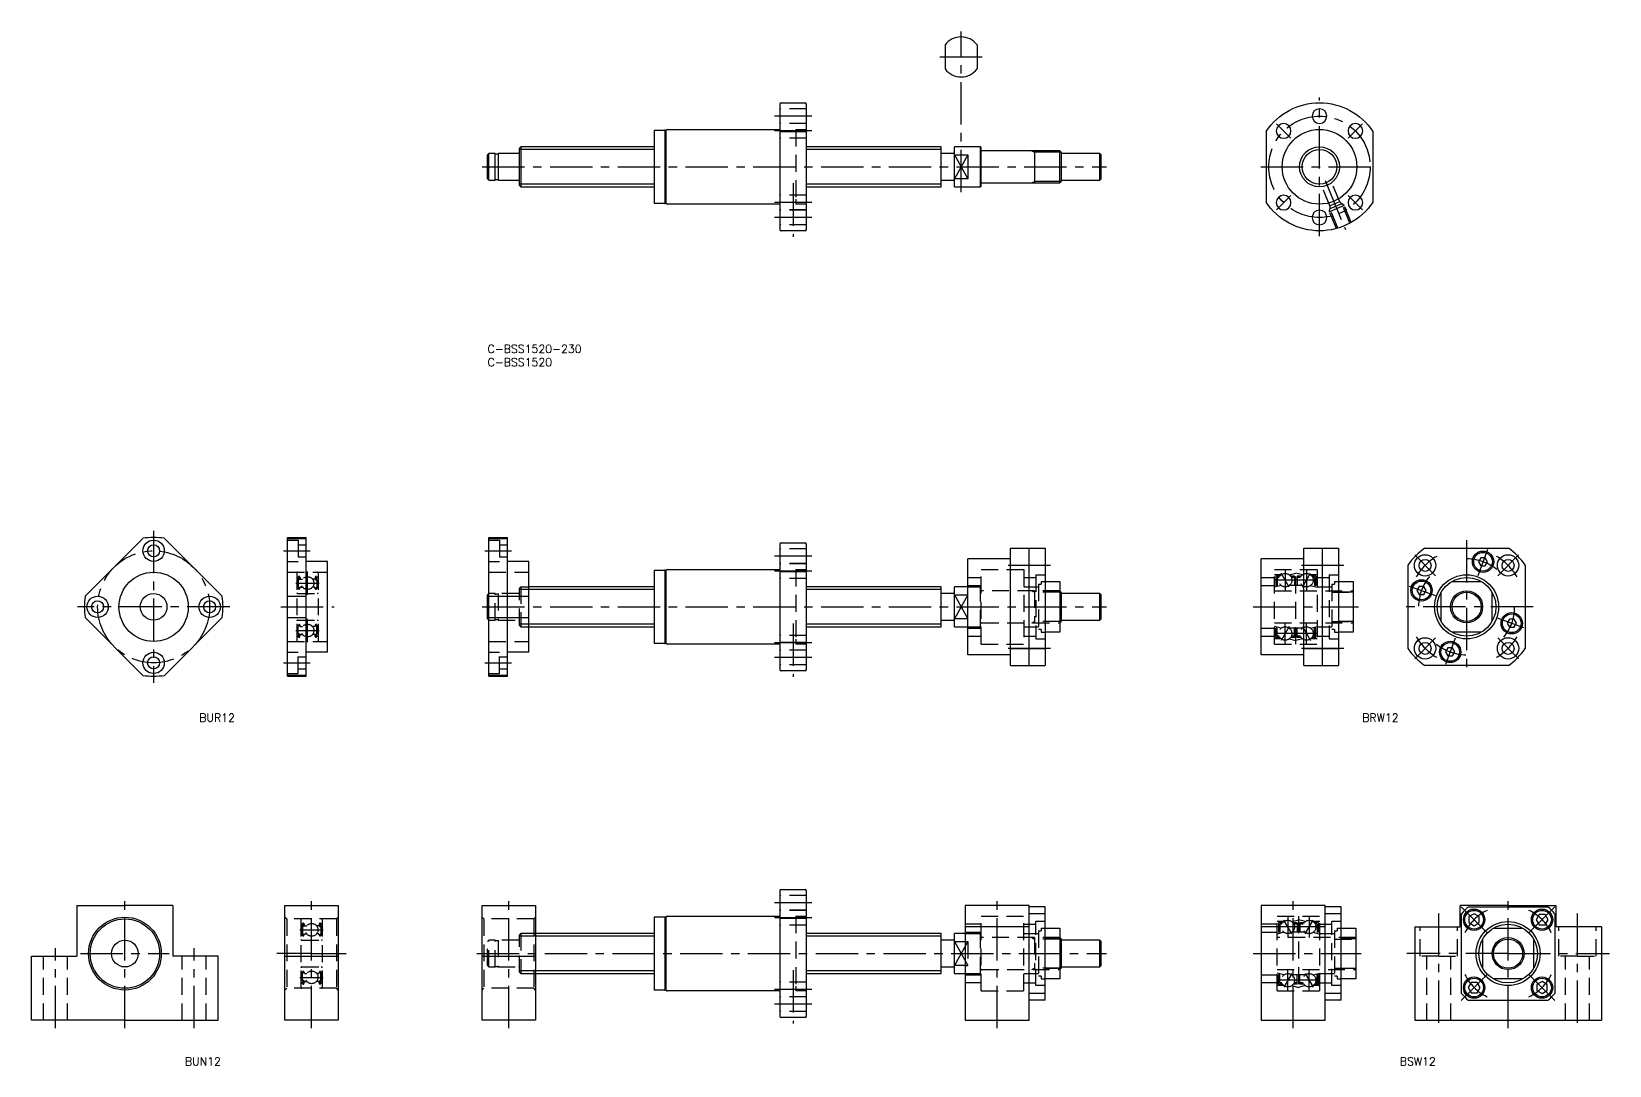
# Model space of a CAD drawing. Extents: x -171 to 421, y -270 to 117.
import ezdxf

# ---------------------------------------------------------------- set-up
doc = ezdxf.new("R2010")
doc.units = 0
doc.header["$LTSCALE"] = 0.5
doc.linetypes.add('CENTER', pattern=[50.8, 31.75, -6.35, 6.35, -6.35])
doc.linetypes.add('DASHED', pattern=[19.05, 12.7, -6.35])
doc.layers.get('0').update_dxf_attribs({"linetype": 'CONTINUOUS'})
doc.layers.add('CENTER', color=1, linetype='CENTER')
doc.styles.get("Standard").update_dxf_attribs({"font": 'txt.shx', "height": 3, "bigfont": 'bigfont.shx'})

# ---------------------------------------------------------------- blocks, each defined once
blk = doc.blocks.new('*U34')
at = {"color": 7, "linetype": 'CONTINUOUS'}
blk.add_text('C-BSS1520-230', height=3, dxfattribs=at).set_placement((0, -3))
blk = doc.blocks.new('*U35')
at = {"color": 7, "linetype": 'CONTINUOUS'}
blk.add_text('C-BSS1520', height=3, dxfattribs=at).set_placement((0, -8))
blk = doc.blocks.new('*U36')
at = {"color": 7, "linetype": 'CONTINUOUS'}
blk.add_text('BUR12', height=3, dxfattribs=at).set_placement((-108.09, -141.25))
blk = doc.blocks.new('*U37')
at = {"color": 7, "linetype": 'CONTINUOUS'}
blk.add_text('BRW12', height=3, dxfattribs=at).set_placement((327.89, -141.25))
blk = doc.blocks.new('*U38')
at = {"color": 7, "linetype": 'CONTINUOUS'}
blk.add_text('BUN12', height=3, dxfattribs=at).set_placement((-113.46, -270.13))
blk = doc.blocks.new('*U39')
at = {"color": 7, "linetype": 'CONTINUOUS'}
blk.add_text('BSW12', height=3, dxfattribs=at).set_placement((341.96, -270.13))

msp = doc.modelspace()

# ---------------------------------------------------------------- linework, layer by layer
at = {"color": 7, "linetype": 'CONTINUOUS'}
for p, q in [((171.5, 112.47), (171.5, 103.47)), ((183.5, 112.47), (183.5, 103.47)), ((109.5, 90.26), (109.5, 43.26)), ((110, 90.76), (119, 90.76)), ((119.5, 43.26), (119.5, 90.26)), ((62.5, 80.51), (62.5, 53.01)), ((62.5, 80.51), (66.35, 80.51)), ((66.5, 80.51), (67, 80.51)), ((66.5, 80.51), (66.5, 53.01)), ((67, 53.01), (67, 80.51)), ((67.3, 80.76), (109.5, 80.76)), ((109.5, 80.02), (119.5, 80.02)), ((291.86, 80.02), (291.86, 53.49)), ((331.86, 80.02), (331.86, 53.49)), ((0.5, 71.76), (0, 71.26)), ((0, 62.26), (0, 71.26)), ((2.85, 71.76), (0.5, 71.76)), ((0.5, 61.76), (0.5, 71.76)), ((2.85, 61.76), (2.85, 71.76)), ((4, 71.56), (2.85, 71.56)), ((11.7, 71.76), (4, 71.76)), ((4, 71.76), (4, 61.76)), ((12.5, 74.26), (12, 73.76)), ((12, 59.76), (12, 73.76)), ((12.5, 74.26), (12.5, 59.26)), ((62.5, 74.26), (12.5, 74.26)), ((170, 74.26), (119.5, 74.26)), ((170, 59.26), (170, 74.26)), ((175, 71.76), (170, 71.76)), ((184.8, 74.26), (175, 74.26)), ((175, 59.26), (175, 74.26)), ((175, 71.26), (180, 71.26)), ((180, 71.26), (180, 62.26)), ((185, 74.06), (184.8, 74.26)), ((184.8, 59.26), (184.8, 74.26)), ((185, 59.46), (185, 74.06)), ((214.5, 72.76), (185.3, 72.76)), ((205, 72.76), (205, 60.76)), ((215, 72.26), (214.5, 72.76)), ((214.5, 60.76), (214.5, 72.76)), ((215, 72.26), (215, 61.26)), ((229.5, 71.76), (215, 71.76)), ((230, 71.26), (229.5, 71.76)), ((229.5, 61.76), (229.5, 71.76)), ((230, 62.26), (230, 71.26)), ((0, 62.26), (0.5, 61.76)), ((0.5, 61.76), (2.85, 61.76)), ((2.85, 61.96), (4, 61.96)), ((4, 61.76), (11.7, 61.76)), ((12, 59.76), (12.5, 59.26)), ((12.5, 59.26), (62.5, 59.26)), ((119.5, 59.26), (170, 59.26)), ((170, 61.76), (175, 61.76)), ((180, 62.26), (175, 62.26)), ((175, 59.26), (184.8, 59.26)), ((184.8, 59.26), (185, 59.46)), ((185.3, 60.76), (214.5, 60.76)), ((214.5, 60.76), (215, 61.26)), ((215, 61.76), (229.5, 61.76)), ((229.5, 61.76), (230, 62.26)), ((109.5, 53.49), (119.5, 53.49)), ((66.35, 53.01), (62.5, 53.01)), ((67, 53.01), (66.5, 53.01)), ((109.5, 52.76), (67.3, 52.76)), ((119, 42.76), (110, 42.76)), ((-129.2, -72.52), (-150.88, -94.19)), ((-121.18, -72.52), (-99.5, -94.19)), ((-75, -124.2), (-75, -72.2)), ((-75, -72.2), (-68, -72.2)), ((-75, -72.52), (-68, -72.52)), ((-68, -124.2), (-68, -72.2)), ((0.5, -124.2), (0.5, -72.2)), ((0.5, -72.2), (7.5, -72.2)), ((0.5, -72.52), (7.5, -72.52)), ((7.5, -124.2), (7.5, -72.2)), ((109.5, -74.7), (109.5, -121.7)), ((110, -74.2), (119, -74.2)), ((119.5, -121.7), (119.5, -74.7)), ((196, -120.2), (196, -76.2)), ((196, -76.2), (209, -76.2)), ((203, -120.2), (203, -76.2)), ((209, -76.2), (209, -120.2)), ((306, -120.2), (306, -76.2)), ((306, -76.2), (319, -76.2)), ((313, -120.2), (313, -76.2)), ((319, -76.2), (319, -120.2)), ((351.35, -76.2), (382.65, -76.2)), ((-60, -81.2), (-68, -81.2)), ((-60, -115.2), (-60, -81.2)), ((15.5, -81.2), (7.5, -81.2)), ((15.5, -115.2), (15.5, -81.2)), ((196, -80.2), (180, -80.2)), ((180, -116.2), (180, -80.2)), ((196, -82.55), (209, -82.55)), ((306, -80.2), (290, -80.2)), ((290, -116.2), (290, -80.2)), ((306, -82.55), (319, -82.55)), ((345, -82.55), (345, -113.86)), ((389, -82.55), (389, -113.86)), ((62.5, -84.45), (62.5, -111.95)), ((62.5, -84.45), (66.35, -84.45)), ((66.5, -84.45), (67, -84.45)), ((66.5, -84.45), (66.5, -111.95)), ((67, -111.95), (67, -84.45)), ((67.3, -84.2), (109.5, -84.2)), ((109.5, -84.94), (119.5, -84.94)), ((209, -88.7), (214.5, -88.7)), ((214.5, -88.7), (214.5, -107.7)), ((319, -88.7), (324.5, -88.7)), ((324.5, -88.7), (324.5, -107.7)), ((361.45, -88.7), (372.55, -88.7)), ((-75, -94.19), (-68, -94.19)), ((0.5, -93.2), (0, -93.7)), ((0, -102.7), (0, -93.7)), ((0.5, -94.19), (15.5, -94.19)), ((62.5, -90.7), (15.5, -90.7)), ((170, -90.7), (119.5, -90.7)), ((170, -105.7), (170, -90.7)), ((175, -93.2), (170, -93.2)), ((180, -90.7), (175, -90.7)), ((175, -105.7), (175, -90.7)), ((175, -93.7), (180, -93.7)), ((215, -92.7), (214.5, -92.2)), ((215, -92.7), (215, -103.7)), ((229.5, -93.2), (215, -93.2)), ((230, -93.7), (229.5, -93.2)), ((229.5, -103.2), (229.5, -93.2)), ((230, -102.7), (230, -93.7)), ((324.5, -92.66), (319, -92.66)), ((357.5, -103.75), (357.5, -92.66)), ((376.5, -92.66), (376.5, -103.75)), ((-150.88, -102.21), (-129.2, -123.89)), ((-99.5, -102.21), (-121.18, -123.89)), ((-75, -102.21), (-68, -102.21)), ((0, -102.7), (0.5, -103.2)), ((0.5, -102.21), (15.5, -102.21)), ((15.5, -105.7), (62.5, -105.7)), ((119.5, -105.7), (170, -105.7)), ((170, -103.2), (175, -103.2)), ((180, -102.7), (175, -102.7)), ((175, -105.7), (180, -105.7)), ((214.5, -104.2), (215, -103.7)), ((215, -103.2), (229.5, -103.2)), ((229.5, -103.2), (230, -102.7)), ((324.5, -103.75), (319, -103.75)), ((66.35, -111.95), (62.5, -111.95)), ((67, -111.95), (66.5, -111.95)), ((109.5, -112.2), (67.3, -112.2)), ((109.5, -111.47), (119.5, -111.47)), ((214.5, -107.7), (209, -107.7)), ((324.5, -107.7), (319, -107.7)), ((372.55, -107.7), (361.45, -107.7)), ((-60, -115.2), (-68, -115.2)), ((15.5, -115.2), (7.5, -115.2)), ((196, -116.2), (180, -116.2)), ((196, -113.86), (209, -113.86)), ((306, -116.2), (290, -116.2)), ((306, -113.86), (319, -113.86)), ((-68, -123.89), (-75, -123.89)), ((-75, -124.2), (-68, -124.2)), ((7.5, -123.89), (0.5, -123.89)), ((0.5, -124.2), (7.5, -124.2)), ((119, -122.2), (110, -122.2)), ((196, -120.2), (209, -120.2)), ((306, -120.2), (319, -120.2)), ((382.65, -120.2), (351.35, -120.2)), ((109.5, -204.7), (109.5, -251.7)), ((110, -204.2), (119, -204.2)), ((119.5, -251.7), (119.5, -204.7)), ((-153.96, -210.2), (-153.96, -229.2)), ((-153.96, -210.2), (-135.96, -210.2)), ((-117.96, -210.2), (-135.96, -210.2)), ((-117.96, -210.2), (-117.96, -229.2)), ((-75.96, -253.2), (-75.96, -210.2)), ((-75.96, -210.2), (-55.96, -210.2)), ((-55.96, -210.2), (-55.96, -253.2)), ((-2, -253.2), (-2, -210.2)), ((-2, -210.2), (18, -210.2)), ((18, -210.2), (18, -253.2)), ((179, -210.2), (179, -253.2)), ((203, -210.2), (179, -210.2)), ((203, -253.2), (203, -210.2)), ((209, -210.7), (203, -210.7)), ((209, -245.7), (209, -210.7)), ((290, -210.2), (290, -253.2)), ((314, -210.2), (290, -210.2)), ((314, -253.2), (314, -210.2)), ((320, -210.7), (314, -210.7)), ((320, -245.7), (320, -210.7)), ((364.55, -218.2), (364.55, -210.2)), ((382.55, -210.2), (364.55, -210.2)), ((367.62, -210.7), (397.47, -210.7)), ((382.55, -210.2), (400.55, -210.2)), ((400.55, -218.2), (400.55, -210.2)), ((62.5, -214.45), (62.5, -241.95)), ((62.5, -214.45), (66.35, -214.45)), ((66.5, -214.45), (67, -214.45)), ((66.5, -214.45), (66.5, -241.95)), ((67, -241.95), (67, -214.45)), ((67.3, -214.2), (109.5, -214.2)), ((109.5, -214.94), (119.5, -214.94)), ((203, -218.2), (179, -218.2)), ((209, -213.28), (203, -213.28)), ((209, -218.7), (214.5, -218.7)), ((214.5, -218.7), (214.5, -237.7)), ((314, -218.2), (290, -218.2)), ((320, -213.28), (314, -213.28)), ((320, -218.7), (325.5, -218.7)), ((325.5, -218.7), (325.5, -237.7)), ((347.55, -218.2), (347.55, -253.2)), ((347.55, -218.2), (364.55, -218.2)), ((365.05, -243.13), (365.05, -213.28)), ((369.82, -213.23), (367.87, -214.35)), ((367.87, -214.35), (367.87, -216.6)), ((367.87, -216.6), (369.82, -217.73)), ((371.77, -214.35), (369.82, -213.23)), ((369.82, -217.73), (371.77, -216.6)), ((371.77, -216.6), (371.77, -214.35)), ((377, -218.7), (388.09, -218.7)), ((394.15, -213.53), (393.02, -215.48)), ((393.02, -215.48), (394.15, -217.42)), ((396.4, -213.53), (394.15, -213.53)), ((394.15, -217.42), (396.4, -217.42)), ((397.52, -215.48), (396.4, -213.53)), ((396.4, -217.42), (397.52, -215.48)), ((400.05, -213.28), (400.05, -243.13)), ((417.55, -218.2), (400.55, -218.2)), ((417.55, -218.2), (417.55, -253.2)), ((62.5, -220.7), (18, -220.7)), ((170, -220.7), (119.5, -220.7)), ((170, -235.7), (170, -220.7)), ((175, -223.2), (170, -223.2)), ((179, -220.7), (175, -220.7)), ((175, -235.7), (175, -220.7)), ((175, -223.7), (179, -223.7)), ((214.5, -222.66), (209, -222.66)), ((215, -222.7), (214.5, -222.2)), ((215, -222.7), (215, -233.7)), ((229.5, -223.2), (215, -223.2)), ((230, -223.7), (229.5, -223.2)), ((229.5, -233.2), (229.5, -223.2)), ((230, -232.7), (230, -223.7)), ((325.5, -222.66), (320, -222.66)), ((373.05, -233.75), (373.05, -222.66)), ((392.05, -222.66), (392.05, -233.75)), ((-170.96, -253.2), (-170.96, -229.2)), ((-100.96, -253.2), (-100.96, -229.2)), ((-75.96, -229.2), (-55.96, -229.2)), ((-2, -229.2), (18, -229.2)), ((18, -235.7), (62.5, -235.7)), ((119.5, -235.7), (170, -235.7)), ((170, -233.2), (175, -233.2)), ((179, -232.7), (175, -232.7)), ((175, -235.7), (179, -235.7)), ((214.5, -233.75), (209, -233.75)), ((214.5, -234.2), (215, -233.7)), ((215, -233.2), (229.5, -233.2)), ((229.5, -233.2), (230, -232.7)), ((325.5, -233.75), (320, -233.75)), ((66.35, -241.95), (62.5, -241.95)), ((67, -241.95), (66.5, -241.95)), ((109.5, -242.2), (67.3, -242.2)), ((109.5, -241.47), (119.5, -241.47)), ((214.5, -237.7), (209, -237.7)), ((325.5, -237.7), (320, -237.7)), ((368.69, -238.98), (367.57, -240.93)), ((367.57, -240.93), (368.69, -242.88)), ((370.94, -238.98), (368.69, -238.98)), ((372.07, -240.93), (370.94, -238.98)), ((370.94, -242.88), (372.07, -240.93)), ((388.09, -237.7), (377, -237.7)), ((395.27, -238.68), (393.33, -239.81)), ((393.33, -239.81), (393.33, -242.06)), ((393.33, -242.06), (395.27, -243.18)), ((397.22, -239.81), (395.27, -238.68)), ((395.27, -243.18), (397.22, -242.06)), ((397.22, -242.06), (397.22, -239.81)), ((209, -243.13), (203, -243.13)), ((209, -245.7), (203, -245.7)), ((320, -243.13), (314, -243.13)), ((320, -245.7), (314, -245.7)), ((367.62, -245.7), (397.47, -245.7)), ((368.69, -242.88), (370.94, -242.88)), ((-135.96, -253.2), (-170.96, -253.2)), ((-135.96, -253.2), (-100.96, -253.2)), ((-55.96, -253.2), (-75.96, -253.2)), ((18, -253.2), (-2, -253.2)), ((119, -252.2), (110, -252.2)), ((179, -253.2), (203, -253.2)), ((290, -253.2), (314, -253.2)), ((347.55, -253.2), (417.55, -253.2))]:
    msp.add_line(p, q, dxfattribs=at)
at = {"color": 3, "linetype": 'DASHED'}
for p, q in [((119.5, 88.51), (109.5, 88.51)), ((119.5, 83.01), (109.5, 83.01)), ((119.5, 82.94), (109.5, 82.94)), ((119.5, 77.44), (109.5, 77.44)), ((115.5, 80.76), (119.5, 80.76)), ((115.5, 80.76), (115.5, 54.61)), ((315.75, 52.13), (312.78, 59.31)), ((319.45, 53.67), (316.47, 60.85)), ((119.5, 56.07), (109.5, 56.07)), ((115.5, 54.61), (115.5, 52.76)), ((319.45, 53.67), (315.75, 52.13)), ((319.45, 53.67), (320.25, 52.92)), ((119.5, 50.57), (109.5, 50.57)), ((119.5, 50.51), (109.5, 50.51)), ((119.5, 52.76), (115.5, 52.76)), ((321.14, 52.2), (315.59, 49.9)), ((315.59, 49.9), (315.74, 50.98)), ((318.2, 43.61), (315.59, 49.9)), ((320.25, 52.92), (315.71, 51.04)), ((315.75, 52.13), (315.71, 51.04)), ((318.72, 43.76), (315.71, 51.04)), ((323.27, 45.64), (320.25, 52.92)), ((321.14, 52.2), (320.28, 52.86)), ((323.74, 45.91), (321.14, 52.2)), ((119.5, 45.01), (109.5, 45.01)), ((-75, -73.2), (-71, -73.2)), ((-71, -73.2), (-71, -81.2)), ((-71, -74.95), (-68, -74.95)), ((0.5, -73.2), (4.5, -73.2)), ((4.5, -73.2), (4.5, -81.2)), ((4.5, -74.95), (7.5, -74.95)), ((119.5, -76.45), (109.5, -76.45)), ((-75, -81.2), (-71, -81.2)), ((-71, -79.45), (-68, -79.45)), ((0.5, -81.2), (4.5, -81.2)), ((4.5, -79.45), (7.5, -79.45)), ((119.5, -81.95), (109.5, -81.95)), ((119.5, -82.02), (109.5, -82.02)), ((-75, -85.2), (-60, -85.2)), ((-71.5, -85.5), (-71.5, -110.9)), ((-71.4, -87.1), (-71.04, -87.1)), ((-70.52, -87.7), (-71.17, -88.08)), ((-71.17, -88.08), (-71.17, -90.9)), ((-71.05, -87.12), (-70.88, -86.91)), ((-70.9, -87.53), (-71.04, -87.39)), ((-70.32, -87.82), (-70.97, -88.19)), ((-70.97, -88.19), (-70.97, -90.9)), ((-70.9, -87.25), (-70.73, -87.04)), ((-70.76, -87.39), (-70.9, -87.25)), ((-70.9, -87.53), (-70.76, -87.39)), ((-70.55, -87.1), (-70.52, -87.7)), ((-70.35, -87.08), (-70.3, -87.71)), ((-70.32, -87.46), (-70.32, -87.82)), ((-70.2, -87.8), (-69.35, -87.8)), ((-64.8, -87.8), (-65.65, -87.8)), ((-64.65, -87.08), (-64.7, -87.71)), ((-64.68, -87.46), (-64.68, -87.82)), ((-64.68, -87.82), (-64.03, -88.19)), ((-64.45, -87.1), (-64.48, -87.7)), ((-64.48, -87.7), (-63.83, -88.08)), ((-64.1, -87.25), (-64.27, -87.04)), ((-64.24, -87.39), (-64.1, -87.25)), ((-64.1, -87.53), (-64.24, -87.39)), ((-63.95, -87.12), (-64.12, -86.91)), ((-64.1, -87.53), (-63.96, -87.39)), ((-64.03, -88.19), (-64.03, -90.9)), ((-63.6, -87.1), (-63.96, -87.1)), ((-63.83, -88.08), (-63.83, -90.9)), ((-63.5, -85.5), (-63.5, -110.9)), ((0.5, -85.2), (15.5, -85.2)), ((119.5, -87.52), (109.5, -87.52)), ((115.5, -84.2), (119.5, -84.2)), ((115.5, -84.2), (115.5, -110.35)), ((180, -87.2), (185, -87.2)), ((185, -84.2), (201, -84.2)), ((185, -112.2), (185, -84.2)), ((201, -84.2), (201, -112.2)), ((201, -87.2), (205.5, -87.2)), ((205.5, -86.2), (205.5, -110.2)), ((205.5, -86.2), (209, -86.2)), ((207.5, -88.7), (207.5, -89.7)), ((207.5, -88.7), (209, -88.7)), ((290, -87.2), (295, -87.2)), ((295, -84.2), (311, -84.2)), ((295, -112.2), (295, -84.2)), ((297.5, -86.2), (295, -86.2)), ((295.5, -86.7), (295.5, -90.2)), ((297, -86.7), (295.5, -86.7)), ((296, -87.2), (296, -90.2)), ((296.71, -87.2), (296, -87.2)), ((300.5, -86.2), (303, -85.53)), ((302.5, -86.7), (301, -86.7)), ((302.5, -87.2), (301.29, -87.2)), ((302.5, -86.7), (302.5, -90.2)), ((303, -112.2), (303, -84.2)), ((305.5, -86.2), (303, -85.53)), ((303.5, -86.7), (303.5, -90.2)), ((305, -86.7), (303.5, -86.7)), ((304.71, -87.2), (303.5, -87.2)), ((311, -86.2), (308.5, -86.2)), ((310.5, -86.7), (309, -86.7)), ((310, -87.2), (309.29, -87.2)), ((310, -87.2), (310, -90.2)), ((310.5, -86.7), (310.5, -90.2)), ((311, -84.2), (311, -112.2)), ((311, -87.2), (315.5, -87.2)), ((315.5, -86.2), (315.5, -110.2)), ((315.5, -86.2), (319, -86.2)), ((317.5, -88.7), (317.5, -89.7)), ((317.5, -88.7), (319, -88.7)), ((-71.4, -91.25), (-71.05, -91.25)), ((-71.2, -93.2), (-63.8, -93.2)), ((-71.05, -91.25), (-70.86, -91.48)), ((-70.57, -90.9), (-70.97, -90.9)), ((-70.97, -91.1), (-70.57, -91.1)), ((-70.71, -91.55), (-70.61, -91.55)), ((-70.57, -91.1), (-70.57, -90.9)), ((-70.42, -91.42), (-70.22, -90.87)), ((-70.13, -90.8), (-69.35, -90.8)), ((-64.87, -90.8), (-65.65, -90.8)), ((-64.58, -91.42), (-64.78, -90.87)), ((-64.43, -91.1), (-64.43, -90.9)), ((-64.43, -90.9), (-64.03, -90.9)), ((-64.03, -91.1), (-64.43, -91.1)), ((-64.29, -91.55), (-64.39, -91.55)), ((-63.95, -91.25), (-64.14, -91.48)), ((-63.6, -91.25), (-63.95, -91.25)), ((2.85, -93.2), (0.5, -93.2)), ((2.85, -103.2), (2.85, -93.2)), ((4, -93.4), (2.85, -93.4)), ((11.7, -93.2), (4, -93.2)), ((4, -93.2), (4, -103.2)), ((12.5, -90.7), (12, -91.2)), ((12, -105.2), (12, -91.2)), ((15.5, -91.71), (12, -91.71)), ((12.5, -90.7), (12.5, -105.7)), ((12.5, -90.7), (15.5, -90.7)), ((180, -90.2), (185, -90.2)), ((180, -90.7), (184.8, -90.7)), ((185, -90.9), (184.8, -90.7)), ((184.8, -105.7), (184.8, -90.7)), ((214.5, -92.2), (185.3, -92.2)), ((201, -90.7), (206.5, -90.7)), ((204.06, -92.2), (205, -92.75)), ((205, -92.2), (205, -104.2)), ((214.5, -92.75), (205, -92.75)), ((206.5, -89.7), (206.5, -106.7)), ((206.5, -89.7), (207.5, -89.7)), ((290, -90.2), (295, -90.2)), ((297.5, -90.2), (295, -90.87)), ((295, -92.2), (324.5, -92.2)), ((296, -90.2), (295.5, -90.2)), ((305.5, -90.2), (300.5, -90.2)), ((308.5, -90.2), (311, -90.87)), ((310.5, -90.2), (310, -90.2)), ((311, -90.7), (316.5, -90.7)), ((316.5, -89.7), (316.5, -106.7)), ((316.5, -89.7), (317.5, -89.7)), ((316.5, -92.75), (324.5, -92.75)), ((-71.4, -105.15), (-71.05, -105.15)), ((-71.2, -103.2), (-63.8, -103.2)), ((-71.17, -108.33), (-71.17, -105.5)), ((-71.05, -105.15), (-70.86, -104.93)), ((-70.97, -105.3), (-70.57, -105.3)), ((-70.57, -105.5), (-70.97, -105.5)), ((-70.97, -108.21), (-70.97, -105.5)), ((-70.71, -104.85), (-70.61, -104.85)), ((-70.57, -105.3), (-70.57, -105.5)), ((-70.42, -104.99), (-70.22, -105.54)), ((-70.13, -105.6), (-69.35, -105.6)), ((-64.87, -105.6), (-65.65, -105.6)), ((-64.58, -104.99), (-64.78, -105.54)), ((-64.43, -105.3), (-64.43, -105.5)), ((-64.03, -105.3), (-64.43, -105.3)), ((-64.43, -105.5), (-64.03, -105.5)), ((-64.29, -104.85), (-64.39, -104.85)), ((-63.95, -105.15), (-64.14, -104.93)), ((-64.03, -108.21), (-64.03, -105.5)), ((-63.6, -105.15), (-63.95, -105.15)), ((-63.83, -108.33), (-63.83, -105.5)), ((0.5, -103.2), (2.85, -103.2)), ((2.85, -103), (4, -103)), ((4, -103.2), (11.7, -103.2)), ((15.5, -104.7), (12, -104.7)), ((12, -105.2), (12.5, -105.7)), ((12.5, -105.7), (15.5, -105.7)), ((180, -105.7), (184.8, -105.7)), ((180, -106.2), (185, -106.2)), ((184.8, -105.7), (185, -105.5)), ((185.3, -104.2), (214.5, -104.2)), ((201, -105.7), (206.5, -105.7)), ((204.06, -104.2), (205, -103.66)), ((214.5, -103.66), (205, -103.66)), ((290, -106.2), (295, -106.2)), ((295, -104.2), (324.5, -104.2)), ((297.5, -106.2), (295, -105.53)), ((295.5, -109.7), (295.5, -106.2)), ((296, -106.2), (295.5, -106.2)), ((296, -109.2), (296, -106.2)), ((305.5, -106.2), (300.5, -106.2)), ((302.5, -109.7), (302.5, -106.2)), ((303.5, -109.7), (303.5, -106.2)), ((308.5, -106.2), (311, -105.53)), ((310, -109.2), (310, -106.2)), ((310.5, -106.2), (310, -106.2)), ((310.5, -109.7), (310.5, -106.2)), ((311, -105.7), (316.5, -105.7)), ((316.5, -103.66), (324.5, -103.66)), ((-75, -111.2), (-60, -111.2)), ((-71.4, -109.3), (-71.04, -109.3)), ((-70.52, -108.71), (-71.17, -108.33)), ((-71.05, -109.29), (-70.88, -109.49)), ((-70.9, -108.88), (-71.04, -109.02)), ((-70.32, -108.59), (-70.97, -108.21)), ((-70.9, -108.88), (-70.76, -109.02)), ((-70.76, -109.02), (-70.9, -109.16)), ((-70.9, -109.16), (-70.73, -109.36)), ((-70.55, -109.31), (-70.52, -108.71)), ((-70.35, -109.33), (-70.3, -108.7)), ((-70.32, -108.95), (-70.32, -108.59)), ((-70.2, -108.6), (-69.35, -108.6)), ((-64.8, -108.6), (-65.65, -108.6)), ((-64.65, -109.33), (-64.7, -108.7)), ((-64.68, -108.59), (-64.03, -108.21)), ((-64.68, -108.95), (-64.68, -108.59)), ((-64.48, -108.71), (-63.83, -108.33)), ((-64.45, -109.31), (-64.48, -108.71)), ((-64.1, -109.16), (-64.27, -109.36)), ((-64.1, -108.88), (-64.24, -109.02)), ((-64.24, -109.02), (-64.1, -109.16)), ((-63.95, -109.29), (-64.12, -109.49)), ((-64.1, -108.88), (-63.96, -109.02)), ((-63.6, -109.3), (-63.96, -109.3)), ((0.5, -111.2), (15.5, -111.2)), ((119.5, -108.89), (109.5, -108.89)), ((115.5, -110.35), (115.5, -112.2)), ((119.5, -112.2), (115.5, -112.2)), ((180, -109.2), (185, -109.2)), ((185, -112.2), (201, -112.2)), ((201, -109.2), (205.5, -109.2)), ((205.5, -110.2), (209, -110.2)), ((207.5, -106.7), (206.5, -106.7)), ((207.5, -106.7), (207.5, -107.7)), ((207.5, -107.7), (209, -107.7)), ((290, -109.2), (295, -109.2)), ((297.5, -110.2), (295, -110.2)), ((295, -112.2), (311, -112.2)), ((297, -109.7), (295.5, -109.7)), ((296.71, -109.2), (296, -109.2)), ((300.5, -110.2), (303, -110.87)), ((302.5, -109.7), (301, -109.7)), ((302.5, -109.2), (301.29, -109.2)), ((305.5, -110.2), (303, -110.87)), ((304.71, -109.2), (303.5, -109.2)), ((305, -109.7), (303.5, -109.7)), ((311, -110.2), (308.5, -110.2)), ((310.5, -109.7), (309, -109.7)), ((310, -109.2), (309.29, -109.2)), ((311, -109.2), (315.5, -109.2)), ((315.5, -110.2), (319, -110.2)), ((317.5, -106.7), (316.5, -106.7)), ((317.5, -106.7), (317.5, -107.7)), ((317.5, -107.7), (319, -107.7)), ((-75, -115.2), (-71, -115.2)), ((-71, -123.2), (-71, -115.2)), ((-71, -116.95), (-68, -116.95)), ((-68, -123.2), (-68, -115.2)), ((0.5, -115.2), (4.5, -115.2)), ((4.5, -123.2), (4.5, -115.2)), ((4.5, -116.95), (7.5, -116.95)), ((7.5, -123.2), (7.5, -115.2)), ((119.5, -114.39), (109.5, -114.39)), ((119.5, -114.45), (109.5, -114.45)), ((-75, -123.2), (-71, -123.2)), ((-71, -121.45), (-68, -121.45)), ((0.5, -123.2), (4.5, -123.2)), ((4.5, -121.45), (7.5, -121.45)), ((119.5, -119.95), (109.5, -119.95)), ((119.5, -206.45), (109.5, -206.45)), ((119.5, -211.95), (109.5, -211.95)), ((119.5, -212.02), (109.5, -212.02)), ((-75.96, -214.55), (-75.31, -215.2)), ((-75.31, -215.2), (-75.31, -241.2)), ((-56.61, -215.2), (-75.31, -215.2)), ((-69.96, -215.5), (-69.96, -240.9)), ((-69.86, -217.1), (-69.5, -217.1)), ((-68.98, -217.7), (-69.63, -218.08)), ((-69.63, -218.08), (-69.63, -220.9)), ((-69.51, -217.12), (-69.34, -216.91)), ((-69.35, -217.53), (-69.5, -217.39)), ((-68.78, -217.82), (-69.43, -218.19)), ((-69.43, -218.19), (-69.43, -220.9)), ((-69.35, -217.25), (-69.18, -217.04)), ((-69.21, -217.39), (-69.35, -217.25)), ((-69.35, -217.53), (-69.21, -217.39)), ((-69.01, -217.1), (-68.98, -217.7)), ((-68.81, -217.08), (-68.75, -217.71)), ((-68.78, -217.46), (-68.78, -217.82)), ((-68.65, -217.8), (-67.81, -217.8)), ((-63.26, -217.8), (-64.11, -217.8)), ((-63.1, -217.08), (-63.16, -217.71)), ((-63.14, -217.46), (-63.14, -217.82)), ((-63.14, -217.82), (-62.49, -218.19)), ((-62.91, -217.1), (-62.94, -217.7)), ((-62.94, -217.7), (-62.29, -218.08)), ((-62.56, -217.25), (-62.73, -217.04)), ((-62.7, -217.39), (-62.56, -217.25)), ((-62.56, -217.53), (-62.7, -217.39)), ((-62.4, -217.12), (-62.58, -216.91)), ((-62.56, -217.53), (-62.42, -217.39)), ((-62.49, -218.19), (-62.49, -220.9)), ((-62.06, -217.1), (-62.42, -217.1)), ((-62.29, -218.08), (-62.29, -220.9)), ((-61.96, -215.5), (-61.96, -240.9)), ((-55.96, -214.55), (-56.61, -215.2)), ((-56.61, -215.2), (-56.61, -241.2)), ((-2, -214.55), (-1.35, -215.2)), ((-1.35, -215.2), (-1.35, -241.2)), ((17.35, -215.2), (-1.35, -215.2)), ((18, -214.55), (17.35, -215.2)), ((17.35, -215.2), (17.35, -241.2)), ((119.5, -217.52), (109.5, -217.52)), ((115.5, -214.2), (119.5, -214.2)), ((115.5, -214.2), (115.5, -240.35)), ((185, -217.2), (179, -217.2)), ((185, -242.2), (185, -214.2)), ((185, -214.2), (201, -214.2)), ((201, -242.2), (201, -214.2)), ((201, -217.2), (205.5, -217.2)), ((209, -216.2), (205.5, -216.2)), ((205.5, -240.2), (205.5, -216.2)), ((207.5, -218.7), (207.5, -219.7)), ((207.5, -218.7), (209, -218.7)), ((296, -217.2), (290, -217.2)), ((296, -242.2), (296, -214.2)), ((296, -214.2), (312, -214.2)), ((298.5, -216.2), (296, -216.2)), ((296.5, -216.7), (296.5, -220.2)), ((298, -216.7), (296.5, -216.7)), ((297, -217.2), (297, -220.2)), ((297.71, -217.2), (297, -217.2)), ((301.5, -216.2), (304, -215.53)), ((303.5, -216.7), (302, -216.7)), ((303.5, -217.2), (302.29, -217.2)), ((303.5, -216.7), (303.5, -220.2)), ((304, -214.2), (304, -242.2)), ((306.5, -216.2), (304, -215.53)), ((304.5, -216.7), (304.5, -220.2)), ((306, -216.7), (304.5, -216.7)), ((305.71, -217.2), (304.5, -217.2)), ((312, -216.2), (309.5, -216.2)), ((311.5, -216.7), (310, -216.7)), ((311, -217.2), (310.29, -217.2)), ((311, -217.2), (311, -220.2)), ((311.5, -216.7), (311.5, -220.2)), ((312, -242.2), (312, -214.2)), ((312, -217.2), (316.5, -217.2)), ((320, -216.2), (316.5, -216.2)), ((316.5, -240.2), (316.5, -216.2)), ((318.5, -218.7), (318.5, -219.7)), ((318.5, -218.7), (320, -218.7)), ((349.55, -229.2), (349.55, -218.2)), ((363.55, -229.2), (363.55, -218.2)), ((401.55, -229.2), (401.55, -218.2)), ((415.55, -229.2), (415.55, -218.2)), ((-69.86, -221.25), (-69.51, -221.25)), ((-69.66, -223.2), (-62.26, -223.2)), ((-69.51, -221.25), (-69.31, -221.48)), ((-69.03, -220.9), (-69.43, -220.9)), ((-69.43, -221.1), (-69.03, -221.1)), ((-69.16, -221.55), (-69.07, -221.55)), ((-69.03, -221.1), (-69.03, -220.9)), ((-68.88, -221.42), (-68.68, -220.87)), ((-68.58, -220.8), (-67.81, -220.8)), ((-63.33, -220.8), (-64.11, -220.8)), ((-63.04, -221.42), (-63.24, -220.87)), ((-62.89, -220.9), (-62.49, -220.9)), ((-62.89, -221.1), (-62.89, -220.9)), ((-62.49, -221.1), (-62.89, -221.1)), ((-62.75, -221.55), (-62.85, -221.55)), ((-62.41, -221.25), (-62.6, -221.48)), ((-62.06, -221.25), (-62.41, -221.25)), ((0.5, -223.2), (0, -223.7)), ((0, -232.7), (0, -223.7)), ((2.85, -223.2), (0.5, -223.2)), ((0.5, -233.2), (0.5, -223.2)), ((2.85, -233.2), (2.85, -223.2)), ((4, -223.4), (2.85, -223.4)), ((11.7, -223.2), (4, -223.2)), ((4, -223.2), (4, -233.2)), ((12.5, -220.7), (12, -221.2)), ((12, -235.2), (12, -221.2)), ((18, -221.71), (12, -221.71)), ((12.5, -220.7), (12.5, -235.7)), ((18, -220.7), (12.5, -220.7)), ((179, -220.2), (185, -220.2)), ((179, -220.7), (184.8, -220.7)), ((179, -223.7), (180, -223.7)), ((180, -223.7), (180, -232.7)), ((185, -220.9), (184.8, -220.7)), ((184.8, -235.7), (184.8, -220.7)), ((214.5, -222.2), (185.3, -222.2)), ((201, -220.7), (206.5, -220.7)), ((204.06, -222.2), (205, -222.75)), ((205, -222.2), (205, -234.2)), ((214.5, -222.75), (205, -222.75)), ((206.5, -219.7), (206.5, -236.7)), ((206.5, -219.7), (207.5, -219.7)), ((290, -220.2), (296, -220.2)), ((298.5, -220.2), (296, -220.87)), ((325.5, -222.2), (296, -222.2)), ((297, -220.2), (296.5, -220.2)), ((306.5, -220.2), (301.5, -220.2)), ((309.5, -220.2), (312, -220.87)), ((311.5, -220.2), (311, -220.2)), ((312, -220.7), (317.5, -220.7)), ((317.5, -219.7), (317.5, -236.7)), ((317.5, -219.7), (318.5, -219.7)), ((317.5, -222.75), (325.5, -222.75)), ((-166.46, -253.2), (-166.46, -229.2)), ((-157.46, -253.2), (-157.46, -229.2)), ((-114.46, -253.2), (-114.46, -229.2)), ((-105.46, -253.2), (-105.46, -229.2)), ((356.55, -229.2), (349.55, -229.2)), ((352.05, -253.2), (352.05, -229.2)), ((356.55, -229.2), (363.55, -229.2)), ((361.05, -253.2), (361.05, -229.2)), ((408.55, -229.2), (401.55, -229.2)), ((404.05, -253.2), (404.05, -229.2)), ((408.55, -229.2), (415.55, -229.2)), ((413.05, -253.2), (413.05, -229.2)), ((-69.86, -235.15), (-69.51, -235.15)), ((-69.66, -233.2), (-62.26, -233.2)), ((-69.63, -238.33), (-69.63, -235.5)), ((-69.51, -235.15), (-69.31, -234.93)), ((-69.43, -235.3), (-69.03, -235.3)), ((-69.43, -238.21), (-69.43, -235.5)), ((-69.03, -235.5), (-69.43, -235.5)), ((-69.16, -234.85), (-69.07, -234.85)), ((-69.03, -235.3), (-69.03, -235.5)), ((-68.88, -234.99), (-68.68, -235.54)), ((-68.58, -235.6), (-67.81, -235.6)), ((-63.33, -235.6), (-64.11, -235.6)), ((-63.04, -234.99), (-63.24, -235.54)), ((-62.49, -235.3), (-62.89, -235.3)), ((-62.89, -235.3), (-62.89, -235.5)), ((-62.89, -235.5), (-62.49, -235.5)), ((-62.75, -234.85), (-62.85, -234.85)), ((-62.41, -235.15), (-62.6, -234.93)), ((-62.49, -238.21), (-62.49, -235.5)), ((-62.06, -235.15), (-62.41, -235.15)), ((-62.29, -238.33), (-62.29, -235.5)), ((0, -232.7), (0.5, -233.2)), ((0.5, -233.2), (2.85, -233.2)), ((2.85, -233), (4, -233)), ((4, -233.2), (11.7, -233.2)), ((18, -234.7), (12, -234.7)), ((12, -235.2), (12.5, -235.7)), ((12.5, -235.7), (18, -235.7)), ((179, -232.7), (180, -232.7)), ((179, -235.7), (184.8, -235.7)), ((179, -236.2), (185, -236.2)), ((184.8, -235.7), (185, -235.5)), ((185.3, -234.2), (214.5, -234.2)), ((201, -235.7), (206.5, -235.7)), ((204.06, -234.2), (205, -233.66)), ((214.5, -233.66), (205, -233.66)), ((290, -236.2), (296, -236.2)), ((296, -234.2), (325.5, -234.2)), ((298.5, -236.2), (296, -235.53)), ((296.5, -239.7), (296.5, -236.2)), ((297, -236.2), (296.5, -236.2)), ((297, -239.2), (297, -236.2)), ((306.5, -236.2), (301.5, -236.2)), ((303.5, -239.7), (303.5, -236.2)), ((304.5, -239.7), (304.5, -236.2)), ((309.5, -236.2), (312, -235.53)), ((311, -239.2), (311, -236.2)), ((311.5, -236.2), (311, -236.2)), ((311.5, -239.7), (311.5, -236.2)), ((312, -235.7), (317.5, -235.7)), ((317.5, -233.66), (325.5, -233.66)), ((-75.96, -241.85), (-75.31, -241.2)), ((-56.61, -241.2), (-75.31, -241.2)), ((-69.86, -239.3), (-69.5, -239.3)), ((-68.98, -238.71), (-69.63, -238.33)), ((-69.51, -239.29), (-69.34, -239.49)), ((-69.35, -238.88), (-69.5, -239.02)), ((-68.78, -238.59), (-69.43, -238.21)), ((-69.35, -238.88), (-69.21, -239.02)), ((-69.21, -239.02), (-69.35, -239.16)), ((-69.35, -239.16), (-69.18, -239.36)), ((-69.01, -239.31), (-68.98, -238.71)), ((-68.81, -239.33), (-68.75, -238.7)), ((-68.78, -238.95), (-68.78, -238.59)), ((-68.65, -238.6), (-67.81, -238.6)), ((-63.26, -238.6), (-64.11, -238.6)), ((-63.1, -239.33), (-63.16, -238.7)), ((-63.14, -238.59), (-62.49, -238.21)), ((-63.14, -238.95), (-63.14, -238.59)), ((-62.94, -238.71), (-62.29, -238.33)), ((-62.91, -239.31), (-62.94, -238.71)), ((-62.56, -239.16), (-62.73, -239.36)), ((-62.56, -238.88), (-62.7, -239.02)), ((-62.7, -239.02), (-62.56, -239.16)), ((-62.4, -239.29), (-62.58, -239.49)), ((-62.56, -238.88), (-62.42, -239.02)), ((-62.06, -239.3), (-62.42, -239.3)), ((-55.96, -241.85), (-56.61, -241.2)), ((-2, -241.85), (-1.35, -241.2)), ((17.35, -241.2), (-1.35, -241.2)), ((18, -241.85), (17.35, -241.2)), ((119.5, -238.89), (109.5, -238.89)), ((115.5, -240.35), (115.5, -242.2)), ((119.5, -242.2), (115.5, -242.2)), ((185, -239.2), (179, -239.2)), ((185, -242.2), (201, -242.2)), ((201, -239.2), (205.5, -239.2)), ((209, -240.2), (205.5, -240.2)), ((207.5, -236.7), (206.5, -236.7)), ((207.5, -236.7), (207.5, -237.7)), ((207.5, -237.7), (209, -237.7)), ((296, -239.2), (290, -239.2)), ((298.5, -240.2), (296, -240.2)), ((296, -242.2), (312, -242.2)), ((298, -239.7), (296.5, -239.7)), ((297.71, -239.2), (297, -239.2)), ((301.5, -240.2), (304, -240.87)), ((303.5, -239.7), (302, -239.7)), ((303.5, -239.2), (302.29, -239.2)), ((306.5, -240.2), (304, -240.87)), ((305.71, -239.2), (304.5, -239.2)), ((306, -239.7), (304.5, -239.7)), ((312, -240.2), (309.5, -240.2)), ((311.5, -239.7), (310, -239.7)), ((311, -239.2), (310.29, -239.2)), ((312, -239.2), (316.5, -239.2)), ((320, -240.2), (316.5, -240.2)), ((318.5, -236.7), (317.5, -236.7)), ((318.5, -236.7), (318.5, -237.7)), ((318.5, -237.7), (320, -237.7)), ((119.5, -244.39), (109.5, -244.39)), ((119.5, -244.45), (109.5, -244.45)), ((119.5, -249.95), (109.5, -249.95))]:
    msp.add_line(p, q, dxfattribs=at)
at = {"color": 3, "linetype": 'CONTINUOUS'}
for p, q in [((62.5, 73.25), (12, 73.25)), ((170, 73.25), (119.5, 73.25)), ((180, 71.26), (175, 62.26)), ((175, 71.26), (180, 62.26)), ((204.06, 72.76), (205, 72.22)), ((215, 72.22), (205, 72.22)), ((62.5, 60.27), (12, 60.27)), ((170, 60.27), (119.5, 60.27)), ((204.06, 60.76), (205, 61.3)), ((215, 61.3), (205, 61.3)), ((62.5, -91.71), (15.5, -91.71)), ((170, -91.71), (119.5, -91.71)), ((180, -93.7), (175, -102.7)), ((175, -93.7), (180, -102.7)), ((214.5, -92.75), (215, -92.75)), ((62.5, -104.7), (15.5, -104.7)), ((170, -104.7), (119.5, -104.7)), ((214.5, -103.66), (215, -103.66)), ((62.5, -221.71), (18, -221.71)), ((170, -221.71), (119.5, -221.71)), ((180, -223.7), (175, -232.7)), ((175, -223.7), (180, -232.7)), ((214.5, -222.75), (215, -222.75)), ((62.5, -234.7), (18, -234.7)), ((170, -234.7), (119.5, -234.7)), ((214.5, -233.66), (215, -233.66))]:
    msp.add_line(p, q, dxfattribs=at)
at = {"color": 7, "linetype": 'CONTINUOUS'}
for points in [[(372.29, -79.79), (371.42, -81.29), (372.29, -82.79), (374.02, -82.79), (374.89, -81.29), (374.02, -79.79)], [(349.22, -90.55), (348.35, -92.05), (349.22, -93.55), (350.95, -93.55), (351.82, -92.05), (350.95, -90.55)], [(383.05, -102.86), (382.18, -104.36), (383.05, -105.86), (384.78, -105.86), (385.65, -104.36), (384.78, -102.86)], [(359.98, -113.62), (359.11, -115.12), (359.98, -116.62), (361.71, -116.62), (362.58, -115.12), (361.71, -113.62)]]:
    msp.add_lwpolyline(points, close=True, dxfattribs=at)
for points in [[(-170.96, -229.2), (-153.96, -229.2)], [(-100.96, -229.2), (-117.96, -229.2)]]:
    msp.add_lwpolyline(points, dxfattribs=at)
at = {"color": 7, "linetype": 'CONTINUOUS', "extrusion": (0, 0, -1)}
for centre in [(-298.42, 80.19), (-311.86, 85.76), (-325.29, 80.19), (-298.42, 53.32), (-325.29, 53.32), (-311.86, 47.76)]:
    msp.add_circle(centre, 2.75, dxfattribs=at)
at = {"color": 7, "linetype": 'CONTINUOUS'}
for centre, radius in [((311.86, 66.76), 14), ((311.86, 66.76), 6.49), ((-125.19, -77.2), 4), ((-125.19, -77.2), 2.25), ((351.44, -82.65), 4), ((351.44, -82.65), 2.25), ((373.16, -81.29), 4), ((373.16, -81.29), 3.5), ((382.56, -82.65), 4), ((382.56, -82.65), 2.25), ((-125.19, -98.2), 13), ((350.09, -92.05), 4), ((350.09, -92.05), 3.5), ((367, -98.2), 12), ((367, -98.2), 11), ((-146.19, -98.2), 4), ((-125.19, -98.2), 5), ((-104.19, -98.2), 4), ((367, -98.2), 5.46), ((-146.19, -98.2), 2.25), ((-104.19, -98.2), 2.25), ((383.91, -104.36), 4), ((383.91, -104.36), 3.5), ((351.44, -113.76), 4), ((351.44, -113.76), 2.25), ((360.84, -115.12), 4), ((360.84, -115.12), 3.5), ((382.56, -113.76), 4), ((382.56, -113.76), 2.25), ((-125.19, -119.2), 4), ((-125.19, -119.2), 2.25), ((369.82, -215.48), 4), ((369.82, -215.48), 3.5), ((395.27, -215.48), 4), ((395.27, -215.48), 3.5), ((-135.96, -228.2), 13.65), ((-135.96, -228.2), 13), ((382.55, -228.2), 12), ((382.55, -228.2), 11), ((-135.96, -228.2), 5), ((382.55, -228.2), 5.46), ((369.82, -240.93), 4), ((369.82, -240.93), 3.5), ((395.27, -240.93), 4), ((395.27, -240.93), 3.5)]:
    msp.add_circle(centre, radius, dxfattribs=at)
at = {"color": 3, "linetype": 'CONTINUOUS'}
for centre, radius in [((311.86, 66.76), 7.5), ((367, -98.2), 6), ((382.55, -228.2), 6)]:
    msp.add_circle(centre, radius, dxfattribs=at)
at = {"color": 3, "linetype": 'DASHED'}
for centre, radius in [((-67.5, -89.3), 2.38), ((299, -88.2), 2.5), ((307, -88.2), 2.5), ((-67.5, -107.1), 2.38), ((299, -108.2), 2.5), ((307, -108.2), 2.5), ((-65.96, -219.3), 2.38), ((300, -218.2), 2.5), ((308, -218.2), 2.5), ((-65.96, -237.1), 2.38), ((300, -238.2), 2.5), ((308, -238.2), 2.5)]:
    msp.add_circle(centre, radius, dxfattribs=at)
at = {"color": 7, "linetype": 'CONTINUOUS'}
for centre, radius, start, end in [((177.5, 107.97), 7.5, 36.8699, 143.1301), ((177.5, 107.97), 7.5, 216.8699, 323.1301), ((110, 90.26), 0.5, 90, 180), ((119, 90.26), 0.5, 0, 90), ((66.35, 80.36), 0.15, 0, 90), ((67.3, 80.46), 0.3, 90, 180), ((11.7, 72.06), 0.3, 270, 0), ((185.3, 73.06), 0.3, 180, 270), ((11.7, 61.46), 0.3, 0, 90), ((185.3, 60.46), 0.3, 90, 180), ((66.35, 53.16), 0.15, 270, 0), ((67.3, 53.06), 0.3, 180, 270), ((110, 43.26), 0.5, 180, 270), ((119, 43.26), 0.5, 270, 0), ((-125.19, -98.2), 26, 81.12893, 98.87107), ((110, -74.7), 0.5, 90, 180), ((119, -74.7), 0.5, 0, 90), ((367, -98.2), 27, 125.43094, 144.56906), ((367, -98.2), 27, 35.43094, 54.56906), ((66.35, -84.6), 0.15, 0, 90), ((67.3, -84.5), 0.3, 90, 180), ((-125.19, -98.2), 26, 171.12893, 188.87107), ((-125.19, -98.2), 26, 351.12893, 8.87107), ((66.35, -111.8), 0.15, 270, 0), ((67.3, -111.9), 0.3, 180, 270), ((367, -98.2), 27, 215.43094, 234.56906), ((367, -98.2), 27, 305.43094, 324.56906), ((-125.19, -98.2), 26, 261.12893, 278.87107), ((110, -121.7), 0.5, 180, 270), ((119, -121.7), 0.5, 270, 0), ((110, -204.7), 0.5, 90, 180), ((119, -204.7), 0.5, 0, 90), ((382.55, -228.2), 23, 130.45908, 139.54092), ((382.55, -228.2), 23, 40.45908, 49.54092), ((66.35, -214.6), 0.15, 0, 90), ((67.3, -214.5), 0.3, 90, 180), ((66.35, -241.8), 0.15, 270, 0), ((67.3, -241.9), 0.3, 180, 270), ((382.55, -228.2), 23, 220.45908, 229.54092), ((382.55, -228.2), 23, 310.45908, 319.54092), ((110, -251.7), 0.5, 180, 270), ((119, -251.7), 0.5, 270, 0)]:
    msp.add_arc(centre, radius, start, end, dxfattribs=at)
at = {"color": 7, "linetype": 'CONTINUOUS', "extrusion": (0, 0, -1)}
for start, end in [(33.55731, 146.44269), (213.55731, 326.44269)]:
    msp.add_arc((-311.86, 66.76), 24, start, end, dxfattribs=at)
at = {"color": 3, "linetype": 'DASHED'}
for centre, radius, start, end in [((-71.2, -85.5), 0.3, 90, 180), ((-71.4, -87), 0.1, 180, 270), ((-70.9, -87.25), 0.2, 140.13695, 225.00202), ((-70.65, -87.11), 0.3, 4.93539, 140.13695), ((-70.65, -87.11), 0.1, 3.10166, 139.95027), ((-70.2, -87.7), 0.1, 184.93539, 270), ((-64.8, -87.7), 0.1, 270, 355.06461), ((-64.35, -87.11), 0.3, 39.86305, 175.06461), ((-64.35, -87.11), 0.1, 40.04973, 176.89834), ((-64.1, -87.25), 0.2, 314.99798, 39.86305), ((-63.8, -85.5), 0.3, 0, 90), ((-63.6, -87), 0.1, 270, 0), ((-71.4, -91.35), 0.1, 90, 180.81025), ((-71.2, -92.9), 0.3, 180, 270), ((-70.97, -90.9), 0.2, 180, 270), ((-70.71, -91.35), 0.2, 219.97618, 270), ((-70.61, -91.35), 0.2, 270, 339.99156), ((-70.13, -90.9), 0.1, 90, 159.99156), ((-64.87, -90.9), 0.1, 20.00844, 90), ((-64.39, -91.35), 0.2, 200.00844, 270), ((-64.29, -91.35), 0.2, 270, 320.02382), ((-64.03, -90.9), 0.2, 270, 0), ((-63.8, -92.9), 0.3, 270, 0), ((-63.6, -91.35), 0.1, 359.18975, 90), ((11.7, -92.9), 0.3, 270, 0), ((185.3, -91.9), 0.3, 180, 270), ((-71.2, -103.5), 0.3, 90, 180), ((-71.4, -105.05), 0.1, 179.18975, 270), ((-70.97, -105.5), 0.2, 90, 180), ((-70.71, -105.05), 0.2, 90, 140.02382), ((-70.61, -105.05), 0.2, 20.00844, 90), ((-70.13, -105.5), 0.1, 200.00844, 270), ((-64.87, -105.5), 0.1, 270, 339.99156), ((-64.39, -105.05), 0.2, 90, 159.99156), ((-64.29, -105.05), 0.2, 39.97618, 90), ((-64.03, -105.5), 0.2, 0, 90), ((-63.8, -103.5), 0.3, 0, 90), ((-63.6, -105.05), 0.1, 270, 0.81025), ((11.7, -103.5), 0.3, 0, 90), ((185.3, -104.5), 0.3, 90, 180), ((-71.4, -109.4), 0.1, 90, 180), ((-71.2, -110.9), 0.3, 180, 270), ((-70.9, -109.16), 0.2, 134.99798, 219.86305), ((-70.65, -109.3), 0.3, 219.86305, 355.06461), ((-70.65, -109.3), 0.1, 220.04973, 356.89834), ((-70.2, -108.7), 0.1, 90, 175.06461), ((-64.8, -108.7), 0.1, 4.93539, 90), ((-64.35, -109.3), 0.3, 184.93539, 320.13695), ((-64.35, -109.3), 0.1, 183.10166, 319.95027), ((-64.1, -109.16), 0.2, 320.13695, 45.00202), ((-63.8, -110.9), 0.3, 270, 0), ((-63.6, -109.4), 0.1, 0, 90), ((-69.66, -215.5), 0.3, 90, 180), ((-69.86, -217), 0.1, 180, 270), ((-69.35, -217.25), 0.2, 140.13695, 225.00202), ((-69.11, -217.11), 0.3, 4.93539, 140.13695), ((-69.11, -217.11), 0.1, 3.10166, 139.95027), ((-68.65, -217.7), 0.1, 184.93539, 270), ((-63.26, -217.7), 0.1, 270, 355.06461), ((-62.81, -217.11), 0.3, 39.86305, 175.06461), ((-62.81, -217.11), 0.1, 40.04973, 176.89834), ((-62.56, -217.25), 0.2, 314.99798, 39.86305), ((-62.26, -215.5), 0.3, 0, 90), ((-62.06, -217), 0.1, 270, 0), ((-69.86, -221.35), 0.1, 90, 180.81025), ((-69.66, -222.9), 0.3, 180, 270), ((-69.43, -220.9), 0.2, 180, 270), ((-69.16, -221.35), 0.2, 219.97618, 270), ((-69.07, -221.35), 0.2, 270, 339.99156), ((-68.58, -220.9), 0.1, 90, 159.99156), ((-63.33, -220.9), 0.1, 20.00844, 90), ((-62.85, -221.35), 0.2, 200.00844, 270), ((-62.75, -221.35), 0.2, 270, 320.02382), ((-62.49, -220.9), 0.2, 270, 0), ((-62.26, -222.9), 0.3, 270, 0), ((-62.06, -221.35), 0.1, 359.18975, 90), ((11.7, -222.9), 0.3, 270, 0), ((185.3, -221.9), 0.3, 180, 270), ((-69.66, -233.5), 0.3, 90, 180), ((-69.86, -235.05), 0.1, 179.18975, 270), ((-69.43, -235.5), 0.2, 90, 180), ((-69.16, -235.05), 0.2, 90, 140.02382), ((-69.07, -235.05), 0.2, 20.00844, 90), ((-68.58, -235.5), 0.1, 200.00844, 270), ((-63.33, -235.5), 0.1, 270, 339.99156), ((-62.85, -235.05), 0.2, 90, 159.99156), ((-62.75, -235.05), 0.2, 39.97618, 90), ((-62.49, -235.5), 0.2, 0, 90), ((-62.26, -233.5), 0.3, 0, 90), ((-62.06, -235.05), 0.1, 270, 0.81025), ((11.7, -233.5), 0.3, 0, 90), ((185.3, -234.5), 0.3, 90, 180), ((-69.86, -239.4), 0.1, 90, 180), ((-69.66, -240.9), 0.3, 180, 270), ((-69.35, -239.16), 0.2, 134.99798, 219.86305), ((-69.11, -239.3), 0.3, 219.86305, 355.06461), ((-69.11, -239.3), 0.1, 220.04973, 356.89834), ((-68.65, -238.7), 0.1, 90, 175.06461), ((-63.26, -238.7), 0.1, 4.93539, 90), ((-62.81, -239.3), 0.3, 184.93539, 320.13695), ((-62.81, -239.3), 0.1, 183.10166, 319.95027), ((-62.56, -239.16), 0.2, 320.13695, 45.00202), ((-62.26, -240.9), 0.3, 270, 0), ((-62.06, -239.4), 0.1, 0, 90)]:
    msp.add_arc(centre, radius, start, end, dxfattribs=at)
at = {"layer": 'CENTER', "color": 1, "linetype": 'CENTER'}
for p, q in [((177.5, 57.26), (177.5, 117.47)), ((169.5, 107.97), (185.5, 107.97)), ((311.86, 40.76), (311.86, 92.76)), ((121.5, 85.76), (107.5, 85.76)), ((301.08, 77.54), (295.77, 82.85)), ((322.64, 77.54), (327.95, 82.85)), ((121.5, 80.19), (107.5, 80.19)), ((-2, 66.76), (232, 66.76)), ((289.86, 66.76), (333.86, 66.76)), ((114.5, 60.57), (114.5, 40.57)), ((313.96, 61.68), (321.62, 43.2)), ((121.5, 53.32), (107.5, 53.32)), ((301.08, 55.98), (295.77, 50.67)), ((322.64, 55.98), (327.95, 50.67)), ((121.5, 47.76), (107.5, 47.76)), ((-125.19, -69.7), (-125.19, -126.7)), ((367, -73.2), (367, -123.2)), ((374.82, -76.73), (371.22, -86.6)), ((-76.5, -77.2), (-66.5, -77.2)), ((-1, -77.2), (9, -77.2)), ((121.5, -79.2), (107.5, -79.2)), ((211, -82.65), (194, -82.65)), ((321, -82.65), (304, -82.65)), ((347.55, -78.76), (355.33, -86.54)), ((386.45, -78.76), (378.67, -86.54)), ((-67.5, -93.69), (-67.5, -84.92)), ((121.5, -84.77), (107.5, -84.77)), ((311, -88.2), (295, -88.2)), ((300.5, -90.8), (297.5, -85.61)), ((300.5, -90.8), (297.5, -85.61)), ((299, -84.2), (299, -92.2)), ((305.5, -90.8), (308.5, -85.61)), ((307, -84.2), (307, -92.2)), ((-71.88, -89.3), (-63.12, -89.3)), ((345.53, -90.39), (355.39, -93.98)), ((-96.69, -98.2), (-153.69, -98.2)), ((-77.5, -98.2), (-57.5, -98.2)), ((-2, -98.2), (232, -98.2)), ((287, -98.2), (326.5, -98.2)), ((392, -98.2), (342, -98.2)), ((-67.5, -111.49), (-67.5, -102.72)), ((114.5, -104.39), (114.5, -124.39)), ((300.5, -105.61), (297.5, -110.8)), ((300.5, -105.61), (297.5, -110.8)), ((299, -112.2), (299, -104.2)), ((305.5, -105.61), (308.5, -110.8)), ((307, -112.2), (307, -104.2)), ((388.47, -106.02), (378.61, -102.43)), ((-71.88, -107.1), (-63.12, -107.1)), ((121.5, -111.64), (107.5, -111.64)), ((311, -108.2), (295, -108.2)), ((347.55, -117.65), (355.33, -109.87)), ((359.18, -119.68), (362.78, -109.81)), ((386.45, -117.65), (378.67, -109.87)), ((121.5, -117.2), (107.5, -117.2)), ((211, -113.76), (194, -113.76)), ((321, -113.76), (304, -113.76)), ((-76.5, -119.2), (-66.5, -119.2)), ((-1, -119.2), (9, -119.2)), ((-135.96, -256.2), (-135.96, -207.2)), ((-65.96, -256.2), (-65.96, -207.2)), ((8, -256.2), (8, -207.2)), ((121.5, -209.2), (107.5, -209.2)), ((191, -256.2), (191, -207.2)), ((302, -256.2), (302, -207.2)), ((364.99, -210.65), (374.64, -220.3)), ((382.55, -256.2), (382.55, -207.2)), ((400.1, -210.65), (390.45, -220.3)), ((121.5, -214.77), (107.5, -214.77)), ((312, -218.2), (296, -218.2)), ((301.5, -220.8), (298.5, -215.61)), ((301.5, -220.8), (298.5, -215.61)), ((300, -214.2), (300, -222.2)), ((306.5, -220.8), (309.5, -215.61)), ((308, -214.2), (308, -222.2)), ((356.55, -254.2), (356.55, -213.2)), ((408.55, -254.2), (408.55, -213.2)), ((-70.34, -219.3), (-61.58, -219.3)), ((-161.96, -256.2), (-161.96, -226.2)), ((-152.61, -228.2), (-119.31, -228.2)), ((-109.96, -256.2), (-109.96, -226.2)), ((-65.96, -228.2), (-78.96, -228.2)), ((-65.96, -228.2), (-52.96, -228.2)), ((-4, -228.2), (232, -228.2)), ((287, -228.2), (327.5, -228.2)), ((382.55, -228.2), (344.55, -228.2)), ((382.55, -228.2), (420.55, -228.2)), ((114.5, -234.39), (114.5, -254.39)), ((301.5, -235.61), (298.5, -240.8)), ((301.5, -235.61), (298.5, -240.8)), ((300, -242.2), (300, -234.2)), ((306.5, -235.61), (309.5, -240.8)), ((308, -242.2), (308, -234.2)), ((364.99, -245.76), (374.64, -236.11)), ((400.1, -245.76), (390.45, -236.11)), ((-70.34, -237.1), (-61.58, -237.1)), ((121.5, -241.64), (107.5, -241.64)), ((312, -238.2), (296, -238.2)), ((121.5, -247.2), (107.5, -247.2))]:
    msp.add_line(p, q, dxfattribs=at)
for centre, radius in [((311.86, 66.76), 19), ((-125.19, -98.2), 21)]:
    msp.add_circle(centre, radius, dxfattribs=at)
for centre, radius, start, end in [((367, -98.2), 22, 120.63849, 149.36151), ((367, -98.2), 18, 50.81186, 89.18814), ((367, -98.2), 22, 30.63849, 59.36151), ((367, -98.2), 18, 140.81186, 179.18814), ((367, -98.2), 18, 320.81186, 359.18814), ((367, -98.2), 22, 210.63849, 239.36151), ((367, -98.2), 18, 230.81186, 269.18814), ((367, -98.2), 22, 300.63849, 329.36151), ((382.55, -228.2), 18, 115.81186, 154.18814), ((382.55, -228.2), 18, 25.81186, 64.18814), ((382.55, -228.2), 18, 205.81186, 244.18814), ((382.55, -228.2), 18, 295.81186, 334.18814)]:
    msp.add_arc(centre, radius, start, end, dxfattribs=at)

# ---------------------------------------------------------------- block references
at = {"color": 7, "linetype": 'CONTINUOUS'}
for name in ['*U34', '*U35', '*U36', '*U37', '*U38', '*U39']:
    msp.add_blockref(name, (0, 0), dxfattribs=at)

doc.saveas('drawing.dxf')
